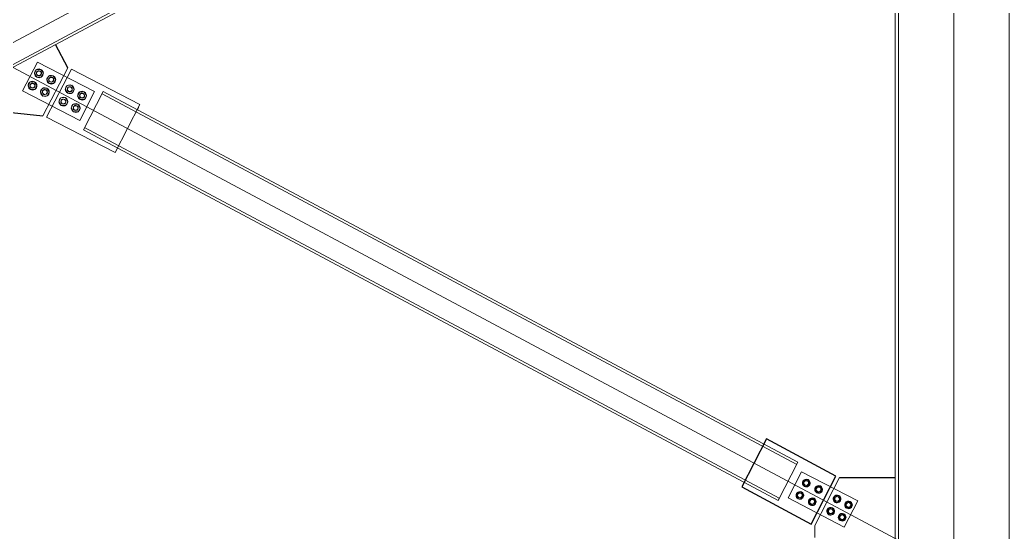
# Model space of a CAD drawing. Header units: millimetres. Extents: x -6949 to 83354, y -55091 to 16861.
# Drawn here: x 18868 to 22716, y -31888 to -29897 of the extents above; entities that cross this region are included whole.
import ezdxf

# ---------------------------------------------------------------- set-up
doc = ezdxf.new("R2010")
doc.units = ezdxf.units.MM
doc.layers.add('A-DETL', color=7, linetype='Continuous', lineweight=18, true_color=0x00a600)
for name, color, linetype, lineweight in [('S-BEAM', 7, 'Continuous', 18), ('S-COLS', 7, 'Continuous', 18), ('S-FSTN', 7, 'Continuous', 18)]:
    doc.layers.add(name, color=color, linetype=linetype, lineweight=lineweight)

msp = doc.modelspace()

# ---------------------------------------------------------------- linework, layer by layer
for points in [[(19054.2, -30083.9), (19007.1, -29992.9)], [(18565.7, -30228.3), (18565.7, -30228.3), (18957.8, -30270.5)], [(22055.4, -31676), (22271.5, -31676)]]:
    msp.add_lwpolyline(points)
msp.add_lwpolyline([(21771.6, -31525.9), (21675.2, -31712.5), (21945.3, -31856.5), (22041.6, -31669.9)], close=True)
at = {"layer": 'A-DETL'}
for p, q in [((15000, -32033.4), (22500, -28033.4)), ((15000, -28033.4), (22500, -32033.4)), ((22500, -28033.4), (22500, -32033.4))]:
    msp.add_line(p, q, dxfattribs=at)
at = {"layer": 'S-BEAM'}
for p, q in [((15678.7, -31756.7), (21890.3, -28443.8)), ((15683.4, -31765.5), (21895, -28452.7)), ((19115.4, -30324.8), (19192.4, -30175.9)), ((21889, -31625.5), (19187.9, -30184.8)), ((21893.6, -31616.6), (19192.4, -30175.9)), ((19329, -30238.4), (19324.4, -30247.4)), ((19120, -30315.9), (21821.3, -31756.6)), ((19115.4, -30324.8), (21816.6, -31765.4)), ((21893.6, -31616.6), (21816.6, -31765.5)), ((21816.9, -31765), (21821.5, -31756.1))]:
    msp.add_line(p, q, dxfattribs=at)
for major_axis, start_param, end_param in [((38.6, 74.8), 6.16394, 6.402302), ((34, 65.9), 6.148017, 6.418459)]:
    msp.add_ellipse((19290.6, -30312.7), major_axis=major_axis, ratio=0.000001, start_param=start_param, end_param=end_param, dxfattribs=at)
at = {"layer": 'S-COLS'}
for p, q in [((22271.5, -23908.4), (22271.5, -35888.4)), ((22284.5, -23908.4), (22284.5, -35888.4)), ((22715.5, -35888.4), (22715.5, -23908.4))]:
    msp.add_line(p, q, dxfattribs=at)
at = {"layer": 'S-FSTN'}
for p, q in [((18936.4, -30061.4), (18878.6, -30173.3)), ((18936.4, -30061.4), (18878.6, -30173.3)), ((19158.5, -30176.1), (18936.4, -30061.4)), ((18936.4, -30061.4), (18936.4, -30061.4)), ((19158.5, -30176.1), (18936.4, -30061.4)), ((18936.4, -30061.4), (18936.4, -30061.4)), ((18957.8, -30270.5), (19054.2, -30083.9)), ((19054.2, -30083.9), (19054.2, -30083.9)), ((18932.8, -30090.3), (18924.8, -30105.7)), ((18932.8, -30090.3), (18924.8, -30105.7)), ((18924.8, -30105.7), (18934.2, -30120.2)), ((18924.8, -30105.7), (18924.8, -30105.7)), ((18924.8, -30105.7), (18934.2, -30120.2)), ((18924.8, -30105.7), (18924.8, -30105.7)), ((18950.1, -30089.5), (18932.8, -30090.3)), ((18950.1, -30089.5), (18932.8, -30090.3)), ((18932.8, -30090.3), (18932.8, -30090.3)), ((18932.8, -30090.3), (18932.8, -30090.3)), ((18934.2, -30120.2), (18951.5, -30119.4)), ((18934.2, -30120.2), (18951.5, -30119.4)), ((18934.2, -30120.2), (18934.2, -30120.2)), ((18934.2, -30120.2), (18934.2, -30120.2)), ((18959.4, -30104), (18950.1, -30089.5)), ((18950.1, -30089.5), (18950.1, -30089.5)), ((18959.4, -30104), (18950.1, -30089.5)), ((18950.1, -30089.5), (18950.1, -30089.5)), ((18951.5, -30119.4), (18959.4, -30104)), ((18951.5, -30119.4), (18959.4, -30104)), ((18951.5, -30119.4), (18951.5, -30119.4)), ((18951.5, -30119.4), (18951.5, -30119.4)), ((18959.4, -30104), (18959.4, -30104)), ((18959.4, -30104), (18959.4, -30104)), ((18980.7, -30115.1), (18972.8, -30130.4)), ((18980.7, -30115.1), (18972.8, -30130.4)), ((18998, -30114.2), (18980.7, -30115.1)), ((18998, -30114.2), (18980.7, -30115.1)), ((18980.7, -30115.1), (18980.7, -30115.1)), ((18980.7, -30115.1), (18980.7, -30115.1)), ((19007.4, -30128.8), (18998, -30114.2)), ((18998, -30114.2), (18998, -30114.2)), ((19007.4, -30128.8), (18998, -30114.2)), ((18998, -30114.2), (18998, -30114.2)), ((18908, -30138.2), (18900, -30153.6)), ((18908, -30138.2), (18900, -30153.6)), ((18900, -30153.6), (18909.4, -30168.2)), ((18900, -30153.6), (18900, -30153.6)), ((18900, -30153.6), (18909.4, -30168.2)), ((18900, -30153.6), (18900, -30153.6)), ((18925.3, -30137.4), (18908, -30138.2)), ((18925.3, -30137.4), (18908, -30138.2)), ((18908, -30138.2), (18908, -30138.2)), ((18908, -30138.2), (18908, -30138.2)), ((18934.6, -30152), (18925.3, -30137.4)), ((18925.3, -30137.4), (18925.3, -30137.4)), ((18934.6, -30152), (18925.3, -30137.4)), ((18925.3, -30137.4), (18925.3, -30137.4)), ((18926.7, -30167.4), (18934.6, -30152)), ((18926.7, -30167.4), (18934.6, -30152)), ((18934.6, -30152), (18934.6, -30152)), ((18934.6, -30152), (18934.6, -30152)), ((18955.9, -30163), (18948, -30178.4)), ((18955.9, -30163), (18948, -30178.4)), ((18973.2, -30162.2), (18955.9, -30163)), ((18973.2, -30162.2), (18955.9, -30163)), ((18955.9, -30163), (18955.9, -30163)), ((18955.9, -30163), (18955.9, -30163)), ((18972.8, -30130.4), (18982.1, -30145)), ((18972.8, -30130.4), (18972.8, -30130.4)), ((18972.8, -30130.4), (18982.1, -30145)), ((18972.8, -30130.4), (18972.8, -30130.4)), ((18982.6, -30176.8), (18973.2, -30162.2)), ((18973.2, -30162.2), (18973.2, -30162.2)), ((18982.6, -30176.8), (18973.2, -30162.2)), ((18973.2, -30162.2), (18973.2, -30162.2)), ((18982.1, -30145), (18999.4, -30144.2)), ((18982.1, -30145), (18999.4, -30144.2)), ((18982.1, -30145), (18982.1, -30145)), ((18982.1, -30145), (18982.1, -30145)), ((18999.4, -30144.2), (19007.4, -30128.8)), ((18999.4, -30144.2), (19007.4, -30128.8)), ((18999.4, -30144.2), (18999.4, -30144.2)), ((18999.4, -30144.2), (18999.4, -30144.2)), ((19007.4, -30128.8), (19007.4, -30128.8)), ((19007.4, -30128.8), (19007.4, -30128.8)), ((19052.7, -30152.2), (19044.7, -30167.6)), ((19052.7, -30152.2), (19044.7, -30167.6)), ((19070, -30151.4), (19052.7, -30152.2)), ((19070, -30151.4), (19052.7, -30152.2)), ((19052.7, -30152.2), (19052.7, -30152.2)), ((19052.7, -30152.2), (19052.7, -30152.2)), ((19079.3, -30166), (19070, -30151.4)), ((19070, -30151.4), (19070, -30151.4)), ((19079.3, -30166), (19070, -30151.4)), ((19070, -30151.4), (19070, -30151.4)), ((18878.6, -30173.3), (19100.7, -30288.1)), ((18878.6, -30173.3), (18878.6, -30173.3)), ((18878.6, -30173.3), (19100.7, -30288.1)), ((18878.6, -30173.3), (18878.6, -30173.3)), ((18909.4, -30168.2), (18926.7, -30167.4)), ((18909.4, -30168.2), (18926.7, -30167.4)), ((18909.4, -30168.2), (18909.4, -30168.2)), ((18909.4, -30168.2), (18909.4, -30168.2)), ((18926.7, -30167.4), (18926.7, -30167.4)), ((18926.7, -30167.4), (18926.7, -30167.4)), ((18948, -30178.4), (18957.3, -30193)), ((18948, -30178.4), (18948, -30178.4)), ((18948, -30178.4), (18957.3, -30193)), ((18948, -30178.4), (18948, -30178.4)), ((18957.3, -30193), (18974.6, -30192.2)), ((18957.3, -30193), (18974.6, -30192.2)), ((18957.3, -30193), (18957.3, -30193)), ((18957.3, -30193), (18957.3, -30193)), ((18974.6, -30192.2), (18982.6, -30176.8)), ((18974.6, -30192.2), (18982.6, -30176.8)), ((18974.6, -30192.2), (18974.6, -30192.2)), ((18974.6, -30192.2), (18974.6, -30192.2)), ((18982.6, -30176.8), (18982.6, -30176.8)), ((18982.6, -30176.8), (18982.6, -30176.8)), ((19027.9, -30200.2), (19020, -30215.6)), ((19027.9, -30200.2), (19020, -30215.6)), ((19045.2, -30199.4), (19027.9, -30200.2)), ((19045.2, -30199.4), (19027.9, -30200.2)), ((19027.9, -30200.2), (19027.9, -30200.2)), ((19027.9, -30200.2), (19027.9, -30200.2)), ((19044.7, -30167.6), (19054.1, -30182.2)), ((19044.7, -30167.6), (19044.7, -30167.6)), ((19044.7, -30167.6), (19054.1, -30182.2)), ((19044.7, -30167.6), (19044.7, -30167.6)), ((19054.6, -30214), (19045.2, -30199.4)), ((19045.2, -30199.4), (19045.2, -30199.4)), ((19054.6, -30214), (19045.2, -30199.4)), ((19045.2, -30199.4), (19045.2, -30199.4)), ((19054.1, -30182.2), (19071.4, -30181.4)), ((19054.1, -30182.2), (19071.4, -30181.4)), ((19054.1, -30182.2), (19054.1, -30182.2)), ((19054.1, -30182.2), (19054.1, -30182.2)), ((19071.4, -30181.4), (19079.3, -30166)), ((19071.4, -30181.4), (19079.3, -30166)), ((19071.4, -30181.4), (19071.4, -30181.4)), ((19071.4, -30181.4), (19071.4, -30181.4)), ((19079.3, -30166), (19079.3, -30166)), ((19079.3, -30166), (19079.3, -30166)), ((19100.7, -30177), (19092.7, -30192.4)), ((19100.7, -30177), (19092.7, -30192.4)), ((19092.7, -30192.4), (19102.1, -30207)), ((19092.7, -30192.4), (19092.7, -30192.4)), ((19092.7, -30192.4), (19102.1, -30207)), ((19092.7, -30192.4), (19092.7, -30192.4)), ((19100.7, -30288.1), (19158.5, -30176.1)), ((19100.7, -30288.1), (19158.5, -30176.1)), ((19118, -30176.2), (19100.7, -30177)), ((19118, -30176.2), (19100.7, -30177)), ((19100.7, -30177), (19100.7, -30177)), ((19100.7, -30177), (19100.7, -30177)), ((19127.3, -30190.8), (19118, -30176.2)), ((19118, -30176.2), (19118, -30176.2)), ((19127.3, -30190.8), (19118, -30176.2)), ((19118, -30176.2), (19118, -30176.2)), ((19119.4, -30206.2), (19127.3, -30190.8)), ((19119.4, -30206.2), (19127.3, -30190.8)), ((19127.3, -30190.8), (19127.3, -30190.8)), ((19127.3, -30190.8), (19127.3, -30190.8)), ((19158.5, -30176.1), (19158.5, -30176.1)), ((19158.5, -30176.1), (19158.5, -30176.1)), ((19020, -30215.6), (19029.3, -30230.2)), ((19020, -30215.6), (19020, -30215.6)), ((19020, -30215.6), (19029.3, -30230.2)), ((19020, -30215.6), (19020, -30215.6)), ((19029.3, -30230.2), (19046.6, -30229.4)), ((19029.3, -30230.2), (19046.6, -30229.4)), ((19029.3, -30230.2), (19029.3, -30230.2)), ((19029.3, -30230.2), (19029.3, -30230.2)), ((19046.6, -30229.4), (19054.6, -30214)), ((19046.6, -30229.4), (19054.6, -30214)), ((19046.6, -30229.4), (19046.6, -30229.4)), ((19046.6, -30229.4), (19046.6, -30229.4)), ((19054.6, -30214), (19054.6, -30214)), ((19054.6, -30214), (19054.6, -30214)), ((19075.9, -30225), (19067.9, -30240.4)), ((19075.9, -30225), (19067.9, -30240.4)), ((19067.9, -30240.4), (19077.3, -30255)), ((19067.9, -30240.4), (19067.9, -30240.4)), ((19067.9, -30240.4), (19077.3, -30255)), ((19067.9, -30240.4), (19067.9, -30240.4)), ((19093.2, -30224.2), (19075.9, -30225)), ((19093.2, -30224.2), (19075.9, -30225)), ((19075.9, -30225), (19075.9, -30225)), ((19075.9, -30225), (19075.9, -30225)), ((19102.5, -30238.8), (19093.2, -30224.2)), ((19093.2, -30224.2), (19093.2, -30224.2)), ((19102.5, -30238.8), (19093.2, -30224.2)), ((19093.2, -30224.2), (19093.2, -30224.2)), ((19094.6, -30254.2), (19102.5, -30238.8)), ((19094.6, -30254.2), (19102.5, -30238.8)), ((19102.1, -30207), (19119.4, -30206.2)), ((19102.1, -30207), (19119.4, -30206.2)), ((19102.1, -30207), (19102.1, -30207)), ((19102.1, -30207), (19102.1, -30207)), ((19102.5, -30238.8), (19102.5, -30238.8)), ((19102.5, -30238.8), (19102.5, -30238.8)), ((19119.4, -30206.2), (19119.4, -30206.2)), ((19119.4, -30206.2), (19119.4, -30206.2)), ((19335.2, -30226.5), (19335.2, -30226.5)), ((18974.8, -30270.3), (18974.8, -30270.3)), ((19077.3, -30255), (19094.6, -30254.2)), ((19077.3, -30255), (19094.6, -30254.2)), ((19077.3, -30255), (19077.3, -30255)), ((19077.3, -30255), (19077.3, -30255)), ((19094.6, -30254.2), (19094.6, -30254.2)), ((19094.6, -30254.2), (19094.6, -30254.2)), ((19100.7, -30288.1), (19100.7, -30288.1)), ((19100.7, -30288.1), (19100.7, -30288.1)), ((19242.4, -30406), (19242.4, -30406)), ((21908.1, -31653.9), (21855.8, -31755.2)), ((21908.1, -31653.9), (21855.8, -31755.2)), ((22126.6, -31766.8), (21908.1, -31653.9)), ((21908.1, -31653.9), (21908.1, -31653.9)), ((22126.6, -31766.8), (21908.1, -31653.9)), ((21908.1, -31653.9), (21908.1, -31653.9)), ((21918.3, -31684.7), (21911.5, -31697.8)), ((21911.5, -31697.8), (21919.5, -31710.2)), ((21911.5, -31697.8), (21911.5, -31697.8)), ((21933.1, -31684), (21918.3, -31684.7)), ((21918.3, -31684.7), (21918.3, -31684.7)), ((21941.1, -31696.4), (21933.1, -31684)), ((21933.1, -31684), (21933.1, -31684)), ((21934.3, -31709.5), (21941.1, -31696.4)), ((21941.1, -31696.4), (21941.1, -31696.4)), ((22055.4, -31676), (21959, -31862.6)), ((21893.5, -31732.6), (21886.7, -31745.8)), ((21908.3, -31731.9), (21893.5, -31732.6)), ((21893.5, -31732.6), (21893.5, -31732.6)), ((21916.3, -31744.4), (21908.3, -31731.9)), ((21908.3, -31731.9), (21908.3, -31731.9)), ((21919.5, -31710.2), (21934.3, -31709.5)), ((21919.5, -31710.2), (21919.5, -31710.2)), ((21934.3, -31709.5), (21934.3, -31709.5)), ((21966.3, -31709.4), (21959.5, -31722.6)), ((21959.5, -31722.6), (21967.5, -31735)), ((21959.5, -31722.6), (21959.5, -31722.6)), ((21981.1, -31708.8), (21966.3, -31709.4)), ((21966.3, -31709.4), (21966.3, -31709.4)), ((21967.5, -31735), (21982.3, -31734.3)), ((21967.5, -31735), (21967.5, -31735)), ((21989, -31721.2), (21981.1, -31708.8)), ((21981.1, -31708.8), (21981.1, -31708.8)), ((21982.3, -31734.3), (21989, -31721.2)), ((21982.3, -31734.3), (21982.3, -31734.3)), ((21989, -31721.2), (21989, -31721.2)), ((21855.8, -31755.2), (22074.3, -31868.1)), ((21855.8, -31755.2), (21855.8, -31755.2)), ((21855.8, -31755.2), (22074.3, -31868.1)), ((21855.8, -31755.2), (21855.8, -31755.2)), ((21886.7, -31745.8), (21894.7, -31758.2)), ((21886.7, -31745.8), (21886.7, -31745.8)), ((21894.7, -31758.2), (21909.5, -31757.5)), ((21894.7, -31758.2), (21894.7, -31758.2)), ((21909.5, -31757.5), (21916.3, -31744.4)), ((21909.5, -31757.5), (21909.5, -31757.5)), ((21916.3, -31744.4), (21916.3, -31744.4)), ((21941.5, -31757.4), (21934.7, -31770.5)), ((21934.7, -31770.5), (21942.7, -31783)), ((21934.7, -31770.5), (21934.7, -31770.5)), ((21956.3, -31756.7), (21941.5, -31757.4)), ((21941.5, -31757.4), (21941.5, -31757.4)), ((21964.2, -31769.2), (21956.3, -31756.7)), ((21956.3, -31756.7), (21956.3, -31756.7)), ((21957.5, -31782.3), (21964.2, -31769.2)), ((21964.2, -31769.2), (21964.2, -31769.2)), ((22038.3, -31746.6), (22031.5, -31759.8)), ((22031.5, -31759.8), (22039.5, -31772.2)), ((22031.5, -31759.8), (22031.5, -31759.8)), ((22053, -31745.9), (22038.3, -31746.6)), ((22038.3, -31746.6), (22038.3, -31746.6)), ((22039.5, -31772.2), (22054.2, -31771.5)), ((22039.5, -31772.2), (22039.5, -31772.2)), ((22061, -31758.4), (22053, -31745.9)), ((22053, -31745.9), (22053, -31745.9)), ((22054.2, -31771.5), (22061, -31758.4)), ((22054.2, -31771.5), (22054.2, -31771.5)), ((22061, -31758.4), (22061, -31758.4)), ((22074.3, -31868.1), (22126.6, -31766.8)), ((22074.3, -31868.1), (22126.6, -31766.8)), ((22082.7, -31769.6), (22075.9, -31782.7)), ((22097.4, -31768.9), (22082.7, -31769.6)), ((22082.7, -31769.6), (22082.7, -31769.6)), ((22105.4, -31781.3), (22097.4, -31768.9)), ((22097.4, -31768.9), (22097.4, -31768.9)), ((22098.6, -31794.5), (22105.4, -31781.3)), ((22105.4, -31781.3), (22105.4, -31781.3)), ((21942.7, -31783), (21957.5, -31782.3)), ((21942.7, -31783), (21942.7, -31783)), ((21957.5, -31782.3), (21957.5, -31782.3)), ((22013.5, -31794.6), (22006.7, -31807.7)), ((22006.7, -31807.7), (22014.7, -31820.2)), ((22006.7, -31807.7), (22006.7, -31807.7)), ((22028.2, -31793.9), (22013.5, -31794.6)), ((22013.5, -31794.6), (22013.5, -31794.6)), ((22014.7, -31820.2), (22029.4, -31819.5)), ((22014.7, -31820.2), (22014.7, -31820.2)), ((22036.2, -31806.3), (22028.2, -31793.9)), ((22028.2, -31793.9), (22028.2, -31793.9)), ((22029.4, -31819.5), (22036.2, -31806.3)), ((22029.4, -31819.5), (22029.4, -31819.5)), ((22036.2, -31806.3), (22036.2, -31806.3)), ((22057.9, -31817.5), (22051.1, -31830.7)), ((22072.7, -31816.9), (22057.9, -31817.5)), ((22057.9, -31817.5), (22057.9, -31817.5)), ((22080.6, -31829.3), (22072.7, -31816.9)), ((22072.7, -31816.9), (22072.7, -31816.9)), ((22075.9, -31782.7), (22083.9, -31795.1)), ((22075.9, -31782.7), (22075.9, -31782.7)), ((22083.9, -31795.1), (22098.6, -31794.5)), ((22083.9, -31795.1), (22083.9, -31795.1)), ((22098.6, -31794.5), (22098.6, -31794.5)), ((22014.1, -31836), (22014.1, -31836)), ((22014.1, -31836), (22014.1, -31836)), ((22051.1, -31830.7), (22059.1, -31843.1)), ((22051.1, -31830.7), (22051.1, -31830.7)), ((22059.1, -31843.1), (22073.8, -31842.4)), ((22059.1, -31843.1), (22059.1, -31843.1)), ((22073.8, -31842.4), (22080.6, -31829.3)), ((22073.8, -31842.4), (22073.8, -31842.4)), ((22080.6, -31829.3), (22080.6, -31829.3)), ((21959, -31862.6), (21959, -31908.4))]:
    msp.add_line(p, q, dxfattribs=at)
msp.add_lwpolyline([(19335.2, -30226.5), (19068.6, -30088.8), (18972.3, -30275.3), (19238.8, -30413)], close=True, dxfattribs=at)
for centre, radius, start, end in [((18942.1, -30104.8), 17, 332.6761, 152.6761), ((18942.1, -30104.8), 17, 332.6761, 152.6761), ((18942.1, -30104.8), 17, 152.6761, 332.6761), ((18942.1, -30104.8), 17, 152.6761, 332.6761), ((18942.1, -30104.8), 10, 152.6761, 332.6761), ((18942.1, -30104.8), 10, 152.6761, 332.6761), ((18942.1, -30104.8), 10, 152.6761, 332.6761), ((18942.1, -30104.8), 9, 152.6761, 332.6761), ((18942.1, -30104.8), 9, 152.6761, 332.6761), ((18942.1, -30104.8), 10, 332.6761, 152.6761), ((18942.1, -30104.8), 10, 332.6761, 152.6761), ((18942.1, -30104.8), 10, 332.6761, 152.6761), ((18942.1, -30104.8), 9, 332.6761, 152.6761), ((18942.1, -30104.8), 9, 332.6761, 152.6761), ((18990.1, -30129.6), 17, 152.6761, 332.6761), ((18990.1, -30129.6), 17, 152.6761, 332.6761), ((18990.1, -30129.6), 17, 332.6761, 152.6761), ((18990.1, -30129.6), 17, 332.6761, 152.6761), ((18990.1, -30129.6), 10, 152.6761, 332.6761), ((18990.1, -30129.6), 10, 152.6761, 332.6761), ((18990.1, -30129.6), 10, 152.6761, 332.6761), ((18990.1, -30129.6), 9, 152.6761, 332.6761), ((18990.1, -30129.6), 9, 152.6761, 332.6761), ((18990.1, -30129.6), 10, 332.6761, 152.6761), ((18990.1, -30129.6), 10, 332.6761, 152.6761), ((18990.1, -30129.6), 10, 332.6761, 152.6761), ((18990.1, -30129.6), 9, 332.6761, 152.6761), ((18990.1, -30129.6), 9, 332.6761, 152.6761), ((18917.3, -30152.8), 17, 152.6761, 332.6761), ((18917.3, -30152.8), 17, 152.6761, 332.6761), ((18917.3, -30152.8), 17, 332.6761, 152.6761), ((18917.3, -30152.8), 17, 332.6761, 152.6761), ((18917.3, -30152.8), 10, 152.6761, 332.6761), ((18917.3, -30152.8), 10, 152.6761, 332.6761), ((18917.3, -30152.8), 10, 152.6761, 332.6761), ((18917.3, -30152.8), 9, 152.6761, 332.6761), ((18917.3, -30152.8), 9, 152.6761, 332.6761), ((18917.3, -30152.8), 10, 332.6761, 152.6761), ((18917.3, -30152.8), 10, 332.6761, 152.6761), ((18917.3, -30152.8), 10, 332.6761, 152.6761), ((18917.3, -30152.8), 9, 332.6761, 152.6761), ((18917.3, -30152.8), 9, 332.6761, 152.6761), ((18965.3, -30177.6), 17, 332.6761, 152.6761), ((18965.3, -30177.6), 17, 332.6761, 152.6761), ((19062, -30166.8), 17, 152.6761, 332.6761), ((19062, -30166.8), 17, 152.6761, 332.6761), ((19062, -30166.8), 17, 332.6761, 152.6761), ((19062, -30166.8), 17, 332.6761, 152.6761), ((19062, -30166.8), 10, 152.6761, 332.6761), ((19062, -30166.8), 10, 152.6761, 332.6761), ((19062, -30166.8), 10, 152.6761, 332.6761), ((19062, -30166.8), 9, 152.6761, 332.6761), ((19062, -30166.8), 9, 152.6761, 332.6761), ((19062, -30166.8), 10, 332.6761, 152.6761), ((19062, -30166.8), 10, 332.6761, 152.6761), ((19062, -30166.8), 10, 332.6761, 152.6761), ((19062, -30166.8), 9, 332.6761, 152.6761), ((19062, -30166.8), 9, 332.6761, 152.6761), ((18965.3, -30177.6), 17, 152.6761, 332.6761), ((18965.3, -30177.6), 17, 152.6761, 332.6761), ((18965.3, -30177.6), 10, 152.6761, 332.6761), ((18965.3, -30177.6), 10, 152.6761, 332.6761), ((18965.3, -30177.6), 10, 152.6761, 332.6761), ((18965.3, -30177.6), 9, 152.6761, 332.6761), ((18965.3, -30177.6), 9, 152.6761, 332.6761), ((18965.3, -30177.6), 10, 332.6761, 152.6761), ((18965.3, -30177.6), 10, 332.6761, 152.6761), ((18965.3, -30177.6), 10, 332.6761, 152.6761), ((18965.3, -30177.6), 9, 332.6761, 152.6761), ((18965.3, -30177.6), 9, 332.6761, 152.6761), ((19037.3, -30214.8), 17, 332.6761, 152.6761), ((19037.3, -30214.8), 17, 332.6761, 152.6761), ((19110, -30191.6), 17, 152.6761, 332.6761), ((19110, -30191.6), 17, 152.6761, 332.6761), ((19110, -30191.6), 17, 332.6761, 152.6761), ((19110, -30191.6), 17, 332.6761, 152.6761), ((19110, -30191.6), 10, 152.6761, 332.6761), ((19110, -30191.6), 10, 152.6761, 332.6761), ((19110, -30191.6), 10, 152.6761, 332.6761), ((19110, -30191.6), 9, 152.6761, 332.6761), ((19110, -30191.6), 9, 152.6761, 332.6761), ((19110, -30191.6), 10, 332.6761, 152.6761), ((19110, -30191.6), 10, 332.6761, 152.6761), ((19110, -30191.6), 10, 332.6761, 152.6761), ((19110, -30191.6), 9, 332.6761, 152.6761), ((19110, -30191.6), 9, 332.6761, 152.6761), ((19037.3, -30214.8), 17, 152.6761, 332.6761), ((19037.3, -30214.8), 17, 152.6761, 332.6761), ((19037.3, -30214.8), 10, 152.6761, 332.6761), ((19037.3, -30214.8), 10, 152.6761, 332.6761), ((19037.3, -30214.8), 10, 152.6761, 332.6761), ((19037.3, -30214.8), 9, 152.6761, 332.6761), ((19037.3, -30214.8), 9, 152.6761, 332.6761), ((19037.3, -30214.8), 10, 332.6761, 152.6761), ((19037.3, -30214.8), 10, 332.6761, 152.6761), ((19037.3, -30214.8), 10, 332.6761, 152.6761), ((19037.3, -30214.8), 9, 332.6761, 152.6761), ((19037.3, -30214.8), 9, 332.6761, 152.6761), ((19085.2, -30239.6), 17, 152.6761, 332.6761), ((19085.2, -30239.6), 17, 152.6761, 332.6761), ((19085.2, -30239.6), 17, 332.6761, 152.6761), ((19085.2, -30239.6), 17, 332.6761, 152.6761), ((19085.2, -30239.6), 10, 152.6761, 332.6761), ((19085.2, -30239.6), 10, 152.6761, 332.6761), ((19085.2, -30239.6), 10, 152.6761, 332.6761), ((19085.2, -30239.6), 9, 152.6761, 332.6761), ((19085.2, -30239.6), 9, 152.6761, 332.6761), ((19085.2, -30239.6), 10, 332.6761, 152.6761), ((19085.2, -30239.6), 10, 332.6761, 152.6761), ((19085.2, -30239.6), 10, 332.6761, 152.6761), ((19085.2, -30239.6), 9, 332.6761, 152.6761), ((19085.2, -30239.6), 9, 332.6761, 152.6761), ((21926.3, -31697.1), 15, 152.6761, 332.6761), ((21926.3, -31697.1), 13.5, 152.6761, 332.6761), ((21926.3, -31697.1), 15, 332.6761, 152.6761), ((21926.3, -31697.1), 13.5, 332.6761, 152.6761), ((21926.3, -31697.1), 10, 152.6761, 332.6761), ((21926.3, -31697.1), 10, 152.6761, 332.6761), ((21926.3, -31697.1), 10, 152.6761, 332.6761), ((21926.3, -31697.1), 9, 152.6761, 332.6761), ((21926.3, -31697.1), 9, 152.6761, 332.6761), ((21926.3, -31697.1), 10, 332.6761, 152.6761), ((21926.3, -31697.1), 10, 332.6761, 152.6761), ((21926.3, -31697.1), 10, 332.6761, 152.6761), ((21926.3, -31697.1), 9, 332.6761, 152.6761), ((21926.3, -31697.1), 9, 332.6761, 152.6761), ((21901.5, -31745.1), 15, 152.6761, 332.6761), ((21901.5, -31745.1), 13.5, 152.6761, 332.6761), ((21901.5, -31745.1), 15, 332.6761, 152.6761), ((21901.5, -31745.1), 13.5, 332.6761, 152.6761), ((21901.5, -31745.1), 10, 152.6761, 332.6761), ((21901.5, -31745.1), 10, 152.6761, 332.6761), ((21901.5, -31745.1), 10, 152.6761, 332.6761), ((21901.5, -31745.1), 9, 152.6761, 332.6761), ((21901.5, -31745.1), 9, 152.6761, 332.6761), ((21901.5, -31745.1), 10, 332.6761, 152.6761), ((21901.5, -31745.1), 10, 332.6761, 152.6761), ((21901.5, -31745.1), 10, 332.6761, 152.6761), ((21901.5, -31745.1), 9, 332.6761, 152.6761), ((21901.5, -31745.1), 9, 332.6761, 152.6761), ((21974.3, -31721.9), 15, 152.6761, 332.6761), ((21974.3, -31721.9), 13.5, 152.6761, 332.6761), ((21974.3, -31721.9), 15, 332.6761, 152.6761), ((21974.3, -31721.9), 13.5, 332.6761, 152.6761), ((21974.3, -31721.9), 10, 152.6761, 332.6761), ((21974.3, -31721.9), 10, 152.6761, 332.6761), ((21974.3, -31721.9), 10, 152.6761, 332.6761), ((21974.3, -31721.9), 9, 152.6761, 332.6761), ((21974.3, -31721.9), 9, 152.6761, 332.6761), ((21974.3, -31721.9), 10, 332.6761, 152.6761), ((21974.3, -31721.9), 10, 332.6761, 152.6761), ((21974.3, -31721.9), 10, 332.6761, 152.6761), ((21974.3, -31721.9), 9, 332.6761, 152.6761), ((21974.3, -31721.9), 9, 332.6761, 152.6761), ((21949.5, -31769.9), 15, 152.6761, 332.6761), ((21949.5, -31769.9), 13.5, 152.6761, 332.6761), ((21949.5, -31769.9), 15, 332.6761, 152.6761), ((21949.5, -31769.9), 13.5, 332.6761, 152.6761), ((21949.5, -31769.9), 10, 152.6761, 332.6761), ((21949.5, -31769.9), 10, 152.6761, 332.6761), ((21949.5, -31769.9), 10, 152.6761, 332.6761), ((21949.5, -31769.9), 9, 152.6761, 332.6761), ((21949.5, -31769.9), 9, 152.6761, 332.6761), ((21949.5, -31769.9), 10, 332.6761, 152.6761), ((21949.5, -31769.9), 10, 332.6761, 152.6761), ((21949.5, -31769.9), 10, 332.6761, 152.6761), ((21949.5, -31769.9), 9, 332.6761, 152.6761), ((21949.5, -31769.9), 9, 332.6761, 152.6761), ((22046.2, -31759.1), 15, 152.6761, 332.6761), ((22046.2, -31759.1), 13.5, 152.6761, 332.6761), ((22046.2, -31759.1), 15, 332.6761, 152.6761), ((22046.2, -31759.1), 13.5, 332.6761, 152.6761), ((22046.2, -31759.1), 10, 152.6761, 332.6761), ((22046.2, -31759.1), 10, 152.6761, 332.6761), ((22046.2, -31759.1), 10, 152.6761, 332.6761), ((22046.2, -31759.1), 9, 152.6761, 332.6761), ((22046.2, -31759.1), 9, 152.6761, 332.6761), ((22046.2, -31759.1), 10, 332.6761, 152.6761), ((22046.2, -31759.1), 10, 332.6761, 152.6761), ((22046.2, -31759.1), 10, 332.6761, 152.6761), ((22046.2, -31759.1), 9, 332.6761, 152.6761), ((22046.2, -31759.1), 9, 332.6761, 152.6761), ((22090.7, -31782), 15, 152.6761, 332.6761), ((22090.7, -31782), 13.5, 152.6761, 332.6761), ((22090.7, -31782), 15, 332.6761, 152.6761), ((22090.7, -31782), 13.5, 332.6761, 152.6761), ((22090.7, -31782), 10, 152.6761, 332.6761), ((22090.7, -31782), 10, 152.6761, 332.6761), ((22090.7, -31782), 10, 152.6761, 332.6761), ((22090.7, -31782), 9, 152.6761, 332.6761), ((22090.7, -31782), 9, 152.6761, 332.6761), ((22090.7, -31782), 10, 332.6761, 152.6761), ((22090.7, -31782), 10, 332.6761, 152.6761), ((22090.7, -31782), 10, 332.6761, 152.6761), ((22090.7, -31782), 9, 332.6761, 152.6761), ((22090.7, -31782), 9, 332.6761, 152.6761), ((22021.4, -31807), 15, 152.6761, 332.6761), ((22021.4, -31807), 13.5, 152.6761, 332.6761), ((22021.4, -31807), 15, 332.6761, 152.6761), ((22021.4, -31807), 13.5, 332.6761, 152.6761), ((22021.4, -31807), 10, 152.6761, 332.6761), ((22021.4, -31807), 10, 152.6761, 332.6761), ((22021.4, -31807), 10, 152.6761, 332.6761), ((22021.4, -31807), 9, 152.6761, 332.6761), ((22021.4, -31807), 9, 152.6761, 332.6761), ((22021.4, -31807), 10, 332.6761, 152.6761), ((22021.4, -31807), 10, 332.6761, 152.6761), ((22021.4, -31807), 10, 332.6761, 152.6761), ((22021.4, -31807), 9, 332.6761, 152.6761), ((22021.4, -31807), 9, 332.6761, 152.6761), ((22065.9, -31830), 15, 332.6761, 152.6761), ((22065.9, -31830), 13.5, 332.6761, 152.6761), ((22065.9, -31830), 10, 332.6761, 152.6761), ((22065.9, -31830), 10, 332.6761, 152.6761), ((22065.9, -31830), 10, 332.6761, 152.6761), ((22065.9, -31830), 15, 152.6761, 332.6761), ((22065.9, -31830), 13.5, 152.6761, 332.6761), ((22065.9, -31830), 10, 152.6761, 332.6761), ((22065.9, -31830), 10, 152.6761, 332.6761), ((22065.9, -31830), 10, 152.6761, 332.6761), ((22065.9, -31830), 9, 152.6761, 332.6761), ((22065.9, -31830), 9, 152.6761, 332.6761), ((22065.9, -31830), 9, 332.6761, 152.6761), ((22065.9, -31830), 9, 332.6761, 152.6761)]:
    msp.add_arc(centre, radius, start, end, dxfattribs=at)

doc.saveas('drawing.dxf')
